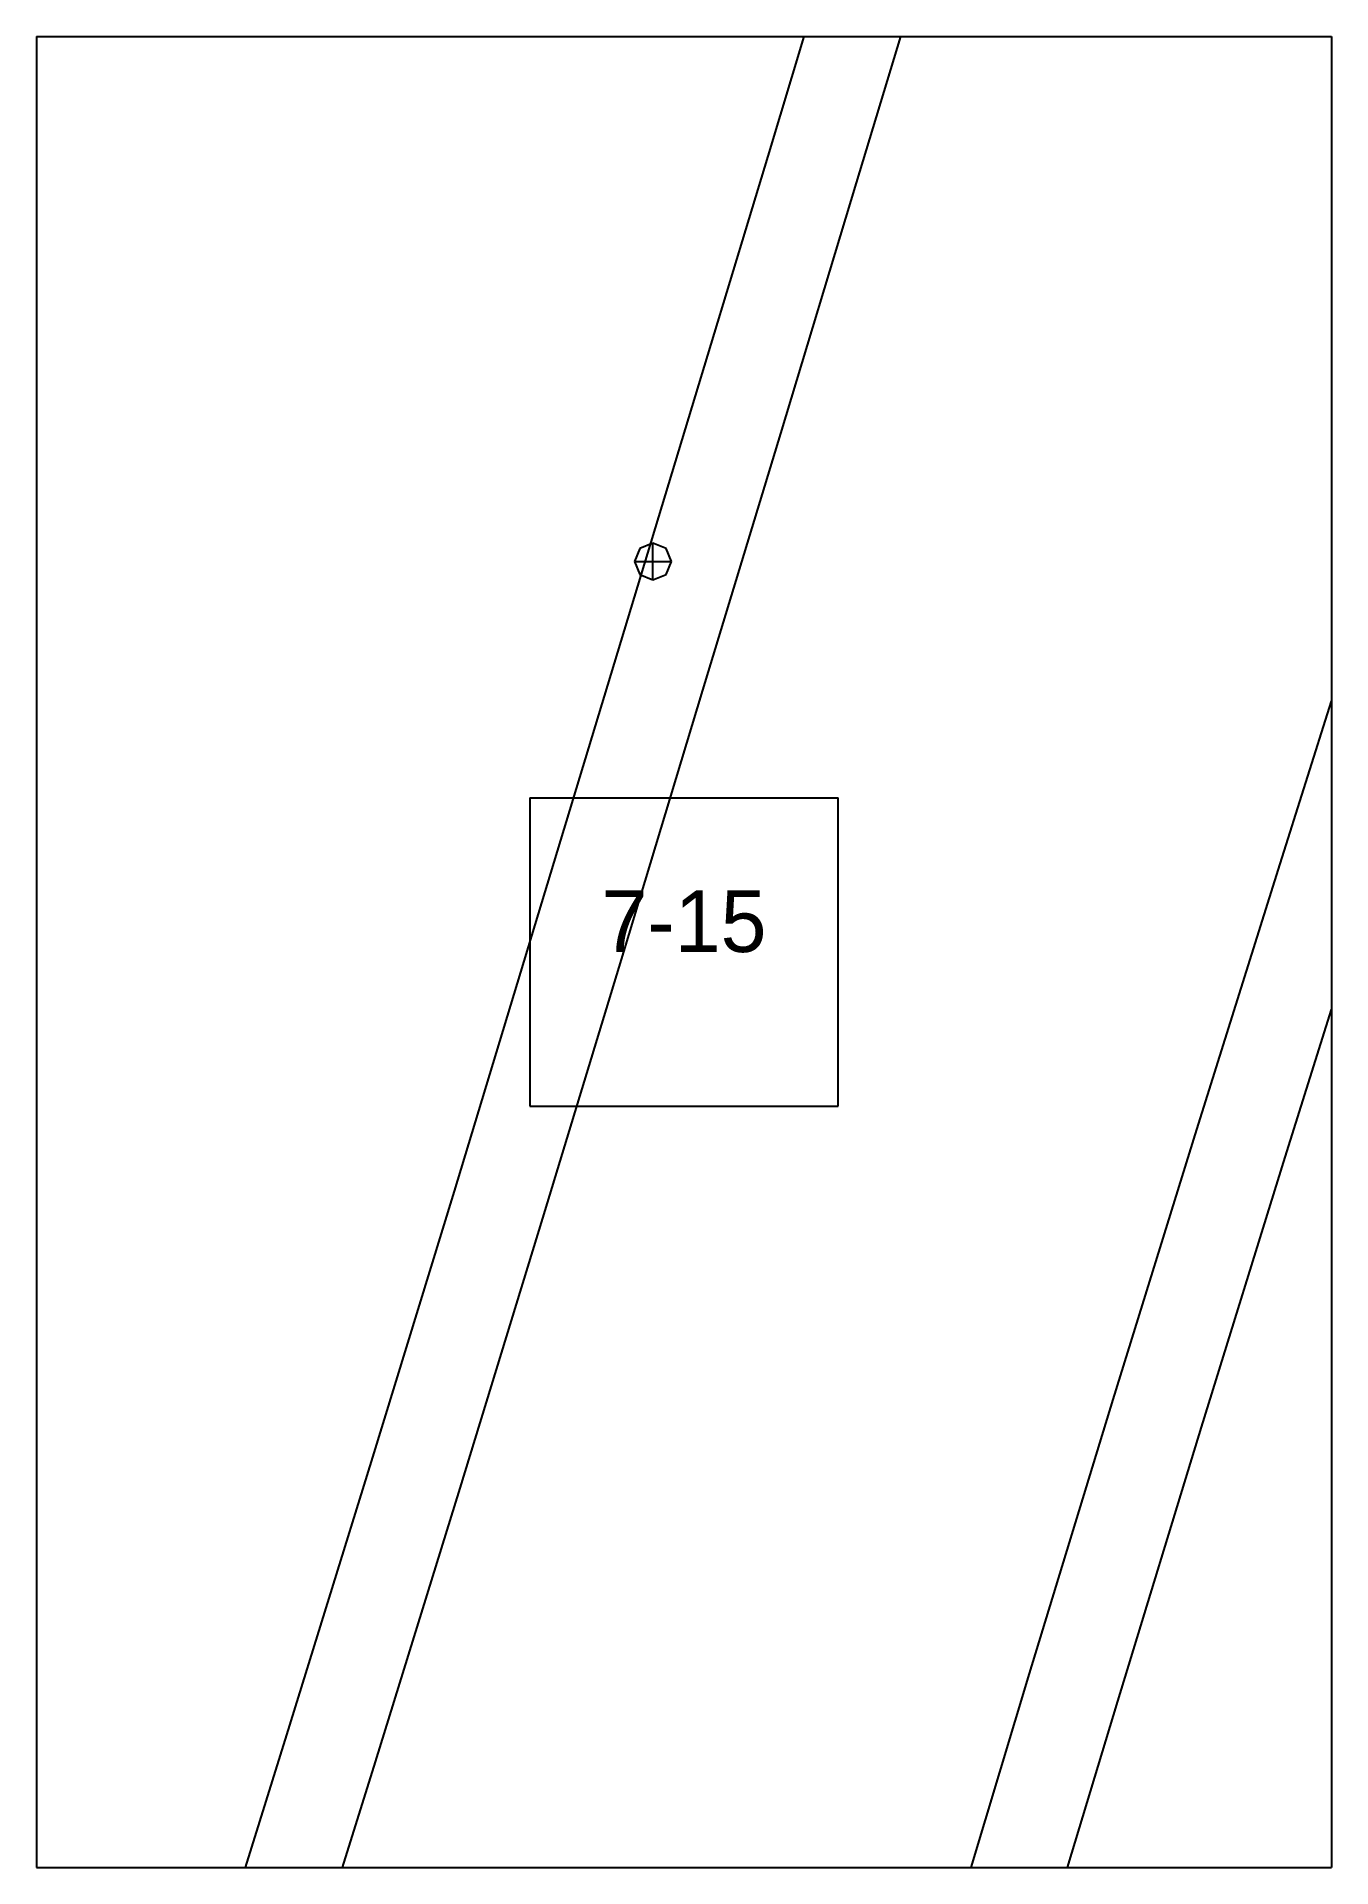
# Paper-space layout 'Plan 7-15' of a CAD drawing. Header units: metres, sheet in millimetres. Extents: x 0 to 210, y 0 to 297.
# The model-space entities are those that its viewports show. They can reach past a viewport. Long polylines and large blocks are cut down to what shows.
import ezdxf
from ezdxf.enums import TextEntityAlignment as Align

# ---------------------------------------------------------------- set-up
doc = ezdxf.new("R2010")
doc.units = ezdxf.units.M
for name, color, linetype in [('default', 7, 'Continuous'), ('TEXTLAYER', 7, 'Continuous'), ('VIEWPORTS', 7, 'Continuous')]:
    doc.layers.add(name, color=color, linetype=linetype)

msp = doc.modelspace()

# ---------------------------------------------------------------- linework, layer by layer
at = {"color": 9}
for p, q in [((2940, -1485), (2940, -1782)), ((2940, -1485), (2940, -1782)), ((3150, -1485), (3150, -1782)), ((3150, -1485), (3150, -1782)), ((2730, -1782), (2940, -1782)), ((2730, -1782), (2940, -1782)), ((2940, -1782), (3150, -1782)), ((2940, -1782), (2940, -2079)), ((2940, -1782), (3150, -1782)), ((2940, -1782), (2940, -2079)), ((3150, -1782), (3360, -1782)), ((3150, -1782), (3150, -2079)), ((3150, -1782), (3360, -1782)), ((3150, -1782), (3150, -2079)), ((3020, -1905.5), (3070, -1905.5)), ((3020, -1905.5), (3020, -1955.5)), ((3070, -1955.5), (3070, -1905.5)), ((3020, -1955.5), (3070, -1955.5)), ((2730, -2079), (2940, -2079)), ((2730, -2079), (2940, -2079)), ((2940, -2079), (3150, -2079)), ((2940, -2079), (2940, -2376)), ((2940, -2079), (3150, -2079)), ((2940, -2079), (2940, -2376)), ((3150, -2079), (3360, -2079)), ((3150, -2079), (3150, -2376)), ((3150, -2079), (3360, -2079)), ((3150, -2079), (3150, -2376))]:
    msp.add_line(p, q, dxfattribs=at)
at = {"layer": 'default', "color": 7, "linetype": 'Continuous'}
for p, q in [((3058.64, -1801.37), (3070.66, -1761.71)), ((3073, -1805.72), (3085.02, -1766.06)), ((3046.32, -1842.04), (3058.64, -1801.37)), ((3060.68, -1846.39), (3073, -1805.72)), ((3033.72, -1883.65), (3046.32, -1842.04)), ((3048.08, -1888), (3060.68, -1846.39)), ((3037.85, -1865.03), (3036.97, -1867.15)), ((3039.97, -1864.15), (3037.85, -1865.03)), ((3042.09, -1865.03), (3039.97, -1864.15)), ((3039.97, -1870.15), (3039.97, -1864.15)), ((3042.97, -1867.15), (3042.09, -1865.03)), ((3036.97, -1867.15), (3037.85, -1869.27)), ((3036.97, -1867.15), (3042.97, -1867.15)), ((3042.09, -1869.27), (3042.97, -1867.15)), ((3037.85, -1869.27), (3039.97, -1870.15)), ((3039.97, -1870.15), (3042.09, -1869.27)), ((3141.7, -1916.19), (3155.03, -1873.86)), ((3020.86, -1926.1), (3033.72, -1883.65)), ((3035.22, -1930.45), (3048.08, -1888)), ((3128.17, -1959.29), (3141.7, -1916.19)), ((3142.49, -1963.77), (3156.01, -1920.68)), ((3007.77, -1969.31), (3020.86, -1926.1)), ((3022.13, -1973.66), (3035.22, -1930.45)), ((3114.61, -2003.12), (3128.17, -1959.29)), ((3128.93, -2007.58), (3142.49, -1963.77)), ((2994.34, -2013.15), (3007.77, -1969.31)), ((3008.69, -2017.5), (3022.13, -1973.66)), ((3101.05, -2047.56), (3114.61, -2003.12)), ((3115.37, -2052.01), (3128.93, -2007.58)), ((2980.59, -2057.52), (2994.34, -2013.15)), ((2994.95, -2061.87), (3008.69, -2017.5)), ((3087.48, -2092.51), (3101.05, -2047.56)), ((3101.81, -2096.95), (3115.37, -2052.01)), ((2966.59, -2102.31), (2980.59, -2057.52)), ((2980.94, -2106.66), (2994.95, -2061.87))]:
    msp.add_line(p, q, dxfattribs=at)

# ---------------------------------------------------------------- texts
at = {"layer": 'TEXTLAYER', "color": 1}
msp.add_text('7-15', height=10, dxfattribs=at).set_placement((3045, -1930.5), align=Align.CENTER)

psp = doc.layouts.new('Plan 7-15')

# ---------------------------------------------------------------- viewports
at = {"layer": 'VIEWPORTS'}
psp.add_viewport(center=(105, 148.5), size=(210, 297), view_center_point=(3045, -1930.5), view_height=297, dxfattribs=at)

doc.saveas('drawing.dxf')
